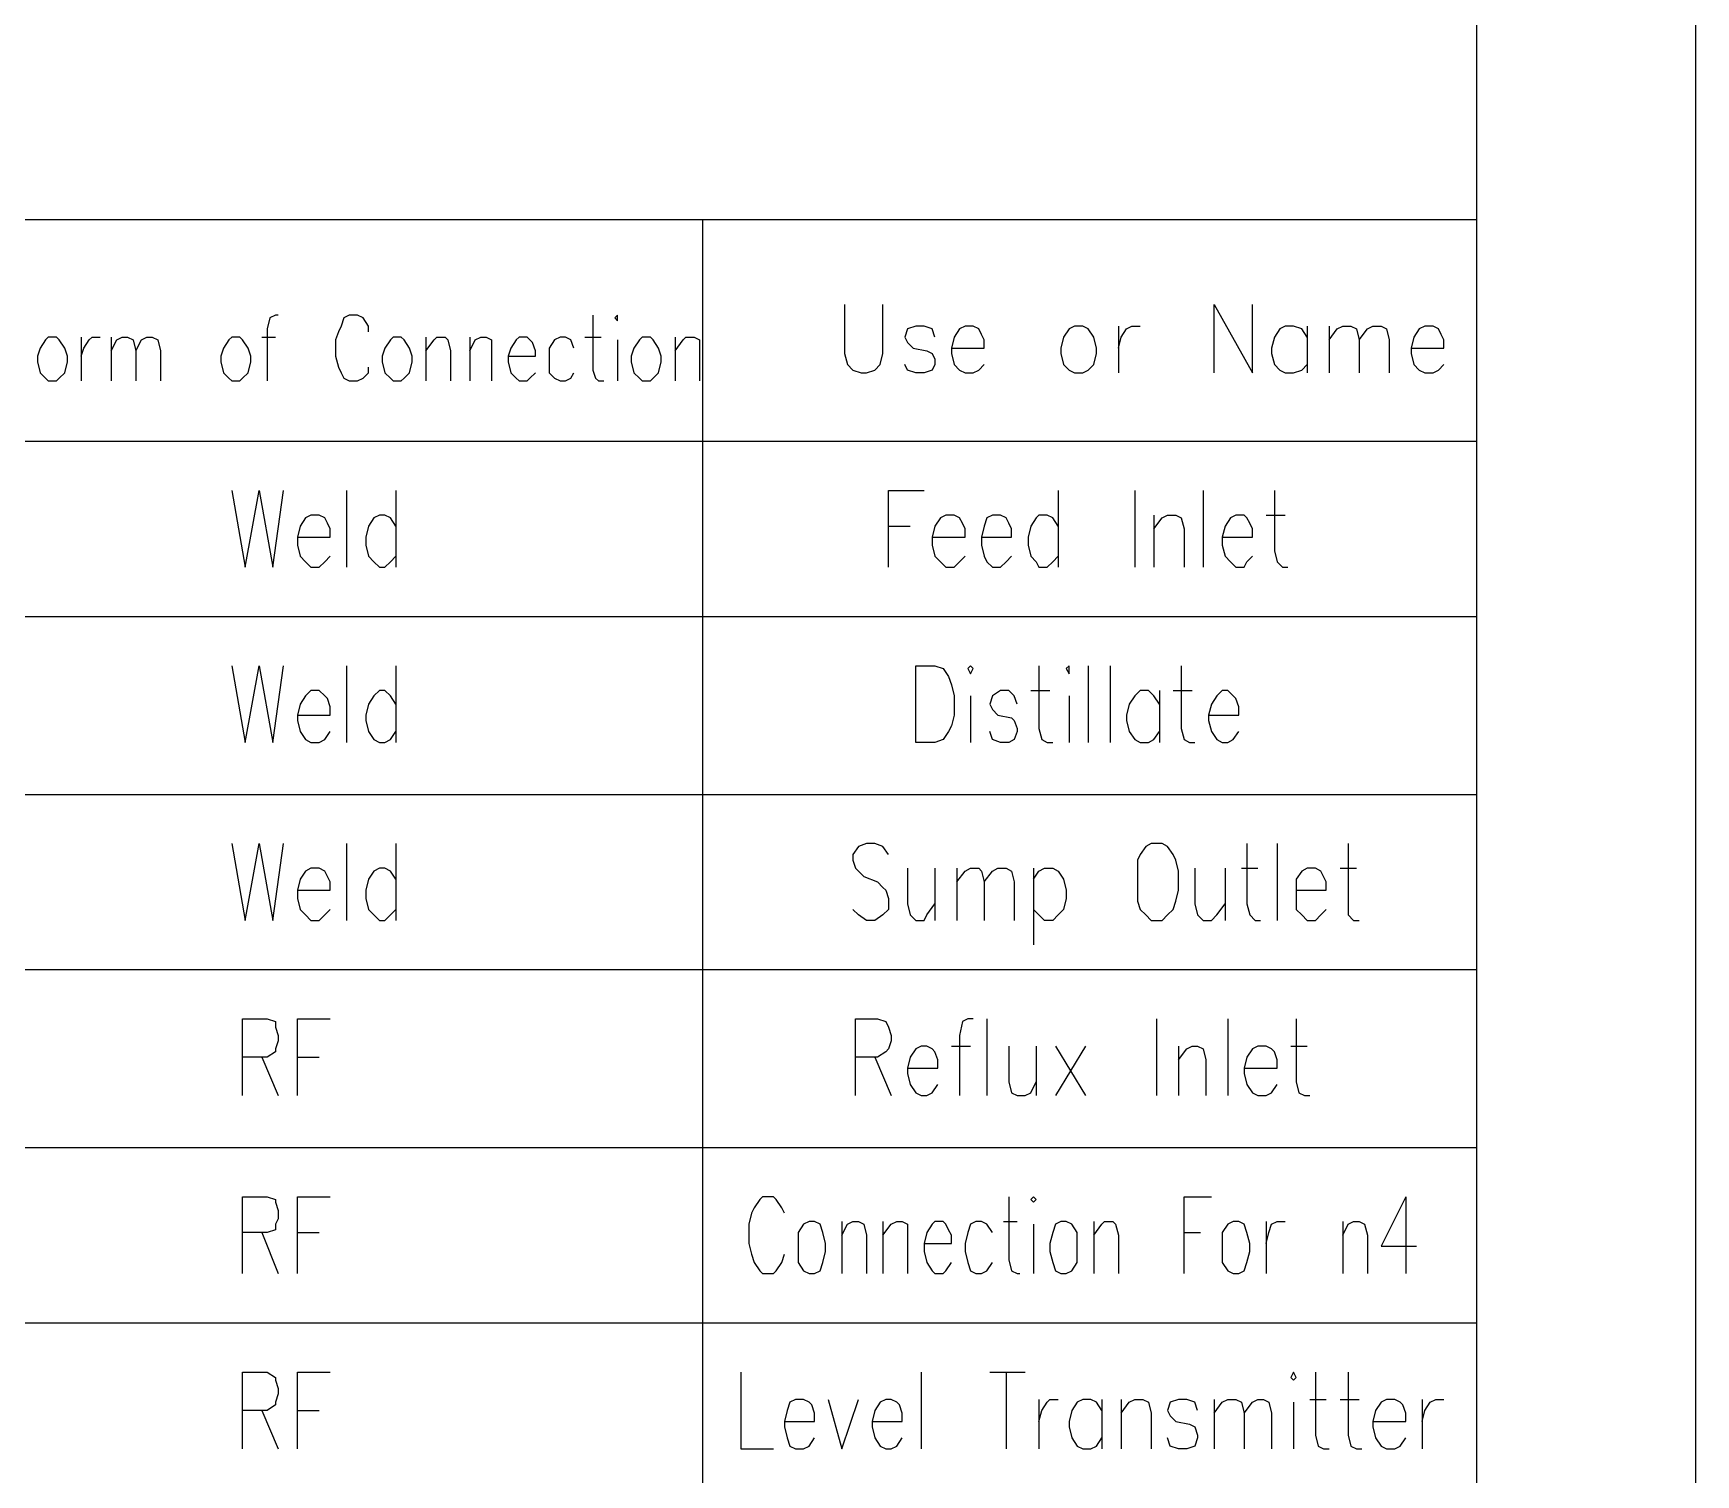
# Model space of a CAD drawing. Extents: x 0.3 to 16.2, y 0.3 to 22.9.
# Drawn here: x 14.225 to 16.25, y 15.878 to 17.633 of the extents above; entities that cross this region are included whole.
import ezdxf

# ---------------------------------------------------------------- set-up
doc = ezdxf.new("R2010")
doc.units = 0
doc.header["$MEASUREMENT"] = 0
doc.linetypes.add('AUSGEZOGEN', pattern=[0])
doc.layers.get('0').update_dxf_attribs({"linetype": 'AUSGEZOGEN'})

msp = doc.modelspace()

# ---------------------------------------------------------------- linework, layer by layer
for points in [[(0.28, 0.2867), (16.25, 0.2867), (16.25, 0.2867), (16.25, 22.8967), (16.25, 22.8967), (0.28, 22.8967), (0.28, 22.8967), (0.28, 0.2867), (0.28, 0.2867)], [(0.95, 0.5533), (15.9833, 0.5533), (15.9833, 0.5533), (15.9833, 22.63), (15.9833, 22.63), (0.95, 22.63), (0.95, 22.63), (0.95, 0.5533), (0.95, 0.5533)], [(11.1433, 17.4067), (15.9833, 17.4067)], [(15.04, 17.4067), (15.04, 17.1367)], [(15.2133, 17.3033), (15.2133, 17.2433), (15.2133, 17.2433), (15.2167, 17.23), (15.2167, 17.23), (15.2233, 17.2233), (15.2233, 17.2233), (15.2333, 17.22), (15.2333, 17.22), (15.24, 17.22), (15.24, 17.22), (15.25, 17.2233), (15.25, 17.2233), (15.2567, 17.23), (15.2567, 17.23), (15.26, 17.2433), (15.26, 17.2433), (15.26, 17.3033)], [(15.6633, 17.22), (15.6633, 17.3033), (15.6633, 17.3033), (15.71, 17.22), (15.71, 17.22), (15.71, 17.3033)], [(14.5233, 17.29), (14.52, 17.29), (14.52, 17.29), (14.5133, 17.2867), (14.5133, 17.2867), (14.51, 17.2733), (14.51, 17.2733), (14.51, 17.21)], [(14.6333, 17.27), (14.6333, 17.2767), (14.6333, 17.2767), (14.6267, 17.2867), (14.6267, 17.2867), (14.62, 17.29), (14.62, 17.29), (14.61, 17.29), (14.61, 17.29), (14.6033, 17.2867), (14.6033, 17.2867), (14.6, 17.2767), (14.6, 17.2767), (14.5967, 17.27), (14.5967, 17.27), (14.5933, 17.26), (14.5933, 17.26), (14.5933, 17.24), (14.5933, 17.24), (14.5967, 17.2267), (14.5967, 17.2267), (14.6, 17.22), (14.6, 17.22), (14.6033, 17.2133), (14.6033, 17.2133), (14.61, 17.21), (14.61, 17.21), (14.62, 17.21), (14.62, 17.21), (14.6267, 17.2133), (14.6267, 17.2133), (14.6333, 17.22), (14.6333, 17.22), (14.6333, 17.2267)], [(14.9067, 17.29), (14.9067, 17.2233), (14.9067, 17.2233), (14.91, 17.2133), (14.91, 17.2133), (14.9133, 17.21), (14.9133, 17.21), (14.92, 17.21)], [(14.9333, 17.2867), (14.9367, 17.2833), (14.9367, 17.2833), (14.9367, 17.29), (14.9367, 17.29), (14.9333, 17.2867), (14.9333, 17.2867)], [(15.3233, 17.2633), (15.32, 17.2733), (15.32, 17.2733), (15.31, 17.2767), (15.31, 17.2767), (15.3, 17.2767), (15.3, 17.2767), (15.29, 17.2733), (15.29, 17.2733), (15.2867, 17.2633), (15.2867, 17.2633), (15.29, 17.2567), (15.29, 17.2567), (15.2967, 17.25), (15.2967, 17.25), (15.3133, 17.2467), (15.3133, 17.2467), (15.32, 17.2433), (15.32, 17.2433), (15.3233, 17.2367), (15.3233, 17.2367), (15.3233, 17.23), (15.3233, 17.23), (15.32, 17.2233), (15.32, 17.2233), (15.31, 17.22), (15.31, 17.22), (15.3, 17.22), (15.3, 17.22), (15.29, 17.2233), (15.29, 17.2233), (15.2867, 17.23)], [(15.3433, 17.25), (15.3833, 17.25), (15.3833, 17.25), (15.3833, 17.26), (15.3833, 17.26), (15.38, 17.2667), (15.38, 17.2667), (15.3767, 17.2733), (15.3767, 17.2733), (15.37, 17.2767), (15.37, 17.2767), (15.36, 17.2767), (15.36, 17.2767), (15.3533, 17.2733), (15.3533, 17.2733), (15.3467, 17.2633), (15.3467, 17.2633), (15.3433, 17.25), (15.3433, 17.25), (15.3433, 17.2433), (15.3433, 17.2433), (15.3467, 17.23), (15.3467, 17.23), (15.3533, 17.2233), (15.3533, 17.2233), (15.36, 17.22), (15.36, 17.22), (15.37, 17.22), (15.37, 17.22), (15.3767, 17.2233), (15.3767, 17.2233), (15.3833, 17.23)], [(15.4933, 17.2767), (15.4867, 17.2733), (15.4867, 17.2733), (15.48, 17.2633), (15.48, 17.2633), (15.4767, 17.25), (15.4767, 17.25), (15.4767, 17.2433), (15.4767, 17.2433), (15.48, 17.23), (15.48, 17.23), (15.4867, 17.2233), (15.4867, 17.2233), (15.4933, 17.22), (15.4933, 17.22), (15.5033, 17.22), (15.5033, 17.22), (15.51, 17.2233), (15.51, 17.2233), (15.5167, 17.23), (15.5167, 17.23), (15.52, 17.2433), (15.52, 17.2433), (15.52, 17.25), (15.52, 17.25), (15.5167, 17.2633), (15.5167, 17.2633), (15.51, 17.2733), (15.51, 17.2733), (15.5033, 17.2767), (15.5033, 17.2767), (15.4933, 17.2767), (15.4933, 17.2767)], [(15.5467, 17.2767), (15.5467, 17.22)], [(15.5467, 17.25), (15.55, 17.2633), (15.55, 17.2633), (15.5567, 17.2733), (15.5567, 17.2733), (15.5633, 17.2767), (15.5633, 17.2767), (15.5733, 17.2767)], [(15.7767, 17.2633), (15.77, 17.2733), (15.77, 17.2733), (15.76, 17.2767), (15.76, 17.2767), (15.75, 17.2767), (15.75, 17.2767), (15.7433, 17.2733), (15.7433, 17.2733), (15.7367, 17.2633), (15.7367, 17.2633), (15.7333, 17.25), (15.7333, 17.25), (15.7333, 17.2433), (15.7333, 17.2433), (15.7367, 17.23), (15.7367, 17.23), (15.7433, 17.2233), (15.7433, 17.2233), (15.75, 17.22), (15.75, 17.22), (15.76, 17.22), (15.76, 17.22), (15.77, 17.2233), (15.77, 17.2233), (15.7767, 17.23)], [(15.7767, 17.2767), (15.7767, 17.22)], [(15.8033, 17.2767), (15.8033, 17.22)], [(15.8033, 17.26), (15.8133, 17.2733), (15.8133, 17.2733), (15.82, 17.2767), (15.82, 17.2767), (15.83, 17.2767), (15.83, 17.2767), (15.8367, 17.2733), (15.8367, 17.2733), (15.84, 17.26), (15.84, 17.26), (15.84, 17.22)], [(15.84, 17.26), (15.85, 17.2733), (15.85, 17.2733), (15.8567, 17.2767), (15.8567, 17.2767), (15.8667, 17.2767), (15.8667, 17.2767), (15.8733, 17.2733), (15.8733, 17.2733), (15.8767, 17.26), (15.8767, 17.26), (15.8767, 17.22)], [(15.9033, 17.25), (15.9433, 17.25), (15.9433, 17.25), (15.9433, 17.26), (15.9433, 17.26), (15.94, 17.2667), (15.94, 17.2667), (15.9367, 17.2733), (15.9367, 17.2733), (15.93, 17.2767), (15.93, 17.2767), (15.92, 17.2767), (15.92, 17.2767), (15.9133, 17.2733), (15.9133, 17.2733), (15.9067, 17.2633), (15.9067, 17.2633), (15.9033, 17.25), (15.9033, 17.25), (15.9033, 17.2433), (15.9033, 17.2433), (15.9067, 17.23), (15.9067, 17.23), (15.9133, 17.2233), (15.9133, 17.2233), (15.92, 17.22), (15.92, 17.22), (15.93, 17.22), (15.93, 17.22), (15.9367, 17.2233), (15.9367, 17.2233), (15.9433, 17.23)], [(14.2433, 17.2633), (14.24, 17.26), (14.24, 17.26), (14.2333, 17.25), (14.2333, 17.25), (14.23, 17.24), (14.23, 17.24), (14.23, 17.2333), (14.23, 17.2333), (14.2333, 17.22), (14.2333, 17.22), (14.24, 17.2133), (14.24, 17.2133), (14.2433, 17.21), (14.2433, 17.21), (14.2533, 17.21), (14.2533, 17.21), (14.2567, 17.2133), (14.2567, 17.2133), (14.2633, 17.22), (14.2633, 17.22), (14.2667, 17.2333), (14.2667, 17.2333), (14.2667, 17.24), (14.2667, 17.24), (14.2633, 17.25), (14.2633, 17.25), (14.2567, 17.26), (14.2567, 17.26), (14.2533, 17.2633), (14.2533, 17.2633), (14.2433, 17.2633), (14.2433, 17.2633)], [(14.2833, 17.2633), (14.2833, 17.21)], [(14.2833, 17.24), (14.2867, 17.25), (14.2867, 17.25), (14.2933, 17.26), (14.2933, 17.26), (14.2967, 17.2633), (14.2967, 17.2633), (14.3067, 17.2633)], [(14.32, 17.2633), (14.32, 17.21)], [(14.32, 17.2467), (14.3267, 17.26), (14.3267, 17.26), (14.3333, 17.2633), (14.3333, 17.2633), (14.34, 17.2633), (14.34, 17.2633), (14.3467, 17.26), (14.3467, 17.26), (14.35, 17.2467), (14.35, 17.2467), (14.35, 17.21)], [(14.35, 17.2467), (14.3567, 17.26), (14.3567, 17.26), (14.3633, 17.2633), (14.3633, 17.2633), (14.37, 17.2633), (14.37, 17.2633), (14.3767, 17.26), (14.3767, 17.26), (14.38, 17.2467), (14.38, 17.2467), (14.38, 17.21)], [(14.4667, 17.2633), (14.4633, 17.26), (14.4633, 17.26), (14.4567, 17.25), (14.4567, 17.25), (14.4533, 17.24), (14.4533, 17.24), (14.4533, 17.2333), (14.4533, 17.2333), (14.4567, 17.22), (14.4567, 17.22), (14.4633, 17.2133), (14.4633, 17.2133), (14.4667, 17.21), (14.4667, 17.21), (14.4767, 17.21), (14.4767, 17.21), (14.48, 17.2133), (14.48, 17.2133), (14.4867, 17.22), (14.4867, 17.22), (14.49, 17.2333), (14.49, 17.2333), (14.49, 17.24), (14.49, 17.24), (14.4867, 17.25), (14.4867, 17.25), (14.48, 17.26), (14.48, 17.26), (14.4767, 17.2633), (14.4767, 17.2633), (14.4667, 17.2633), (14.4667, 17.2633)], [(14.5033, 17.2633), (14.52, 17.2633)], [(14.6633, 17.2633), (14.66, 17.26), (14.66, 17.26), (14.6533, 17.25), (14.6533, 17.25), (14.65, 17.24), (14.65, 17.24), (14.65, 17.2333), (14.65, 17.2333), (14.6533, 17.22), (14.6533, 17.22), (14.66, 17.2133), (14.66, 17.2133), (14.6633, 17.21), (14.6633, 17.21), (14.6733, 17.21), (14.6733, 17.21), (14.6767, 17.2133), (14.6767, 17.2133), (14.6833, 17.22), (14.6833, 17.22), (14.6867, 17.2333), (14.6867, 17.2333), (14.6867, 17.24), (14.6867, 17.24), (14.6833, 17.25), (14.6833, 17.25), (14.6767, 17.26), (14.6767, 17.26), (14.6733, 17.2633), (14.6733, 17.2633), (14.6633, 17.2633), (14.6633, 17.2633)], [(14.7033, 17.2633), (14.7033, 17.21)], [(14.7033, 17.2467), (14.7133, 17.26), (14.7133, 17.26), (14.7167, 17.2633), (14.7167, 17.2633), (14.7267, 17.2633), (14.7267, 17.2633), (14.73, 17.26), (14.73, 17.26), (14.7333, 17.2467), (14.7333, 17.2467), (14.7333, 17.21)], [(14.7567, 17.2633), (14.7567, 17.21)], [(14.7567, 17.2467), (14.7633, 17.26), (14.7633, 17.26), (14.77, 17.2633), (14.77, 17.2633), (14.7767, 17.2633), (14.7767, 17.2633), (14.7833, 17.26), (14.7833, 17.26), (14.7833, 17.21)], [(14.8033, 17.24), (14.8367, 17.24), (14.8367, 17.24), (14.8367, 17.2467), (14.8367, 17.2467), (14.8333, 17.2567), (14.8333, 17.2567), (14.83, 17.26), (14.83, 17.26), (14.8267, 17.2633), (14.8267, 17.2633), (14.8167, 17.2633), (14.8167, 17.2633), (14.8133, 17.26), (14.8133, 17.26), (14.8067, 17.25), (14.8067, 17.25), (14.8033, 17.24), (14.8033, 17.24), (14.8033, 17.2333), (14.8033, 17.2333), (14.8067, 17.22), (14.8067, 17.22), (14.8133, 17.2133), (14.8133, 17.2133), (14.8167, 17.21), (14.8167, 17.21), (14.8267, 17.21), (14.8267, 17.21), (14.83, 17.2133), (14.83, 17.2133), (14.8367, 17.22)], [(14.8833, 17.25), (14.88, 17.26), (14.88, 17.26), (14.8733, 17.2633), (14.8733, 17.2633), (14.8667, 17.2633), (14.8667, 17.2633), (14.86, 17.26), (14.86, 17.26), (14.8533, 17.25), (14.8533, 17.25), (14.8533, 17.22), (14.8533, 17.22), (14.86, 17.2133), (14.86, 17.2133), (14.8667, 17.21), (14.8667, 17.21), (14.8733, 17.21), (14.8733, 17.21), (14.88, 17.2133), (14.88, 17.2133), (14.8833, 17.22)], [(14.8967, 17.2633), (14.9167, 17.2633)], [(14.9367, 17.26), (14.9367, 17.21)], [(14.9667, 17.2633), (14.9633, 17.26), (14.9633, 17.26), (14.9567, 17.25), (14.9567, 17.25), (14.9533, 17.24), (14.9533, 17.24), (14.9533, 17.2333), (14.9533, 17.2333), (14.9567, 17.22), (14.9567, 17.22), (14.9633, 17.2133), (14.9633, 17.2133), (14.9667, 17.21), (14.9667, 17.21), (14.9767, 17.21), (14.9767, 17.21), (14.98, 17.2133), (14.98, 17.2133), (14.9867, 17.22), (14.9867, 17.22), (14.99, 17.2333), (14.99, 17.2333), (14.99, 17.24), (14.99, 17.24), (14.9867, 17.25), (14.9867, 17.25), (14.98, 17.26), (14.98, 17.26), (14.9767, 17.2633), (14.9767, 17.2633), (14.9667, 17.2633), (14.9667, 17.2633)], [(15.0067, 17.2633), (15.0067, 17.21)], [(15.0067, 17.2467), (15.0167, 17.26), (15.0167, 17.26), (15.02, 17.2633), (15.02, 17.2633), (15.03, 17.2633), (15.03, 17.2633), (15.0367, 17.26), (15.0367, 17.26), (15.0367, 17.21)], [(11.1433, 17.1367), (15.9833, 17.1367)], [(15.04, 17.1367), (15.04, 15.2033)], [(14.4667, 17.0767), (14.4833, 16.9833), (14.4833, 16.9833), (14.5, 17.0767), (14.5, 17.0767), (14.5167, 16.9833), (14.5167, 16.9833), (14.53, 17.0767)], [(14.6067, 17.0767), (14.6067, 16.9833)], [(14.6667, 17.0767), (14.6667, 16.9833)], [(15.2667, 16.9833), (15.2667, 17.0767), (15.2667, 17.0767), (15.31, 17.0767)], [(15.4733, 17.0767), (15.4733, 16.9833)], [(15.5667, 17.0767), (15.5667, 16.9833)], [(15.65, 17.0767), (15.65, 16.9833)], [(15.7367, 17.0767), (15.7367, 17.0033), (15.7367, 17.0033), (15.74, 16.99), (15.74, 16.99), (15.7467, 16.9833), (15.7467, 16.9833), (15.7533, 16.9833)], [(14.5467, 17.02), (14.5867, 17.02), (14.5867, 17.02), (14.5867, 17.03), (14.5867, 17.03), (14.5833, 17.0367), (14.5833, 17.0367), (14.58, 17.0433), (14.58, 17.0433), (14.5733, 17.0467), (14.5733, 17.0467), (14.5633, 17.0467), (14.5633, 17.0467), (14.5567, 17.0433), (14.5567, 17.0433), (14.55, 17.0333), (14.55, 17.0333), (14.5467, 17.02), (14.5467, 17.02), (14.5467, 17.01), (14.5467, 17.01), (14.55, 16.9967), (14.55, 16.9967), (14.5567, 16.99), (14.5567, 16.99), (14.5633, 16.9833), (14.5633, 16.9833), (14.5733, 16.9833), (14.5733, 16.9833), (14.58, 16.99), (14.58, 16.99), (14.5867, 16.9967)], [(14.6667, 17.0333), (14.66, 17.0433), (14.66, 17.0433), (14.6533, 17.0467), (14.6533, 17.0467), (14.6467, 17.0467), (14.6467, 17.0467), (14.64, 17.0433), (14.64, 17.0433), (14.6333, 17.0333), (14.6333, 17.0333), (14.63, 17.02), (14.63, 17.02), (14.63, 17.01), (14.63, 17.01), (14.6333, 16.9967), (14.6333, 16.9967), (14.64, 16.99), (14.64, 16.99), (14.6467, 16.9833), (14.6467, 16.9833), (14.6533, 16.9833), (14.6533, 16.9833), (14.66, 16.99), (14.66, 16.99), (14.6667, 16.9967)], [(15.2667, 17.0333), (15.2933, 17.0333)], [(15.32, 17.02), (15.36, 17.02), (15.36, 17.02), (15.36, 17.03), (15.36, 17.03), (15.3567, 17.0367), (15.3567, 17.0367), (15.3533, 17.0433), (15.3533, 17.0433), (15.3467, 17.0467), (15.3467, 17.0467), (15.3367, 17.0467), (15.3367, 17.0467), (15.33, 17.0433), (15.33, 17.0433), (15.3233, 17.0333), (15.3233, 17.0333), (15.32, 17.02), (15.32, 17.02), (15.32, 17.01), (15.32, 17.01), (15.3233, 16.9967), (15.3233, 16.9967), (15.33, 16.99), (15.33, 16.99), (15.3367, 16.9833), (15.3367, 16.9833), (15.3467, 16.9833), (15.3467, 16.9833), (15.3533, 16.99), (15.3533, 16.99), (15.36, 16.9967)], [(15.38, 17.02), (15.4167, 17.02), (15.4167, 17.02), (15.4167, 17.03), (15.4167, 17.03), (15.4133, 17.0367), (15.4133, 17.0367), (15.41, 17.0433), (15.41, 17.0433), (15.4033, 17.0467), (15.4033, 17.0467), (15.3933, 17.0467), (15.3933, 17.0467), (15.3867, 17.0433), (15.3867, 17.0433), (15.3833, 17.0333), (15.3833, 17.0333), (15.38, 17.02), (15.38, 17.02), (15.38, 17.01), (15.38, 17.01), (15.3833, 16.9967), (15.3833, 16.9967), (15.3867, 16.99), (15.3867, 16.99), (15.3933, 16.9833), (15.3933, 16.9833), (15.4033, 16.9833), (15.4033, 16.9833), (15.41, 16.99), (15.41, 16.99), (15.4167, 16.9967)], [(15.4733, 17.0333), (15.4667, 17.0433), (15.4667, 17.0433), (15.46, 17.0467), (15.46, 17.0467), (15.45, 17.0467), (15.45, 17.0467), (15.4467, 17.0433), (15.4467, 17.0433), (15.44, 17.0333), (15.44, 17.0333), (15.4367, 17.02), (15.4367, 17.02), (15.4367, 17.01), (15.4367, 17.01), (15.44, 16.9967), (15.44, 16.9967), (15.4467, 16.99), (15.4467, 16.99), (15.45, 16.9833), (15.45, 16.9833), (15.46, 16.9833), (15.46, 16.9833), (15.4667, 16.99), (15.4667, 16.99), (15.4733, 16.9967)], [(15.59, 17.0467), (15.59, 16.9833)], [(15.59, 17.03), (15.6, 17.0433), (15.6, 17.0433), (15.6067, 17.0467), (15.6067, 17.0467), (15.6167, 17.0467), (15.6167, 17.0467), (15.6233, 17.0433), (15.6233, 17.0433), (15.6267, 17.03), (15.6267, 17.03), (15.6267, 16.9833)], [(15.6733, 17.02), (15.71, 17.02), (15.71, 17.02), (15.71, 17.03), (15.71, 17.03), (15.7067, 17.0367), (15.7067, 17.0367), (15.7033, 17.0433), (15.7033, 17.0433), (15.7, 17.0467), (15.7, 17.0467), (15.69, 17.0467), (15.69, 17.0467), (15.6833, 17.0433), (15.6833, 17.0433), (15.6767, 17.0333), (15.6767, 17.0333), (15.6733, 17.02), (15.6733, 17.02), (15.6733, 17.01), (15.6733, 17.01), (15.6767, 16.9967), (15.6767, 16.9967), (15.6833, 16.99), (15.6833, 16.99), (15.69, 16.9833), (15.69, 16.9833), (15.7, 16.9833), (15.7, 16.9833), (15.7033, 16.99), (15.7033, 16.99), (15.71, 16.9967)], [(15.7267, 17.0467), (15.75, 17.0467)], [(11.1433, 16.9233), (15.9833, 16.9233)], [(14.4667, 16.8633), (14.4833, 16.77), (14.4833, 16.77), (14.5, 16.8633), (14.5, 16.8633), (14.5167, 16.77), (14.5167, 16.77), (14.53, 16.8633)], [(14.6067, 16.8633), (14.6067, 16.77)], [(14.6667, 16.8633), (14.6667, 16.77)], [(15.3, 16.77), (15.3, 16.8633), (15.3, 16.8633), (15.3233, 16.8633), (15.3233, 16.8633), (15.3333, 16.86), (15.3333, 16.86), (15.34, 16.85), (15.34, 16.85), (15.3433, 16.84), (15.3433, 16.84), (15.3467, 16.8267), (15.3467, 16.8267), (15.3467, 16.8033), (15.3467, 16.8033), (15.3433, 16.79), (15.3433, 16.79), (15.34, 16.7833), (15.34, 16.7833), (15.3333, 16.7733), (15.3333, 16.7733), (15.3233, 16.77), (15.3233, 16.77), (15.3, 16.77), (15.3, 16.77)], [(15.3633, 16.86), (15.3667, 16.8533), (15.3667, 16.8533), (15.37, 16.86), (15.37, 16.86), (15.3667, 16.8633), (15.3667, 16.8633), (15.3633, 16.86), (15.3633, 16.86)], [(15.45, 16.8633), (15.45, 16.7867), (15.45, 16.7867), (15.4533, 16.7733), (15.4533, 16.7733), (15.46, 16.77), (15.46, 16.77), (15.4667, 16.77)], [(15.4833, 16.86), (15.4867, 16.8533), (15.4867, 16.8533), (15.4867, 16.8633), (15.4867, 16.8633), (15.4833, 16.86), (15.4833, 16.86)], [(15.51, 16.8633), (15.51, 16.77)], [(15.5367, 16.8633), (15.5367, 16.77)], [(15.6233, 16.8633), (15.6233, 16.7867), (15.6233, 16.7867), (15.6267, 16.7733), (15.6267, 16.7733), (15.6333, 16.77), (15.6333, 16.77), (15.64, 16.77)], [(14.5467, 16.8033), (14.5867, 16.8033), (14.5867, 16.8033), (14.5867, 16.8133), (14.5867, 16.8133), (14.5833, 16.8233), (14.5833, 16.8233), (14.58, 16.8267), (14.58, 16.8267), (14.5733, 16.8333), (14.5733, 16.8333), (14.5633, 16.8333), (14.5633, 16.8333), (14.5567, 16.8267), (14.5567, 16.8267), (14.55, 16.8167), (14.55, 16.8167), (14.5467, 16.8033), (14.5467, 16.8033), (14.5467, 16.7967), (14.5467, 16.7967), (14.55, 16.7833), (14.55, 16.7833), (14.5567, 16.7733), (14.5567, 16.7733), (14.5633, 16.77), (14.5633, 16.77), (14.5733, 16.77), (14.5733, 16.77), (14.58, 16.7733), (14.58, 16.7733), (14.5867, 16.7833)], [(14.6667, 16.8167), (14.66, 16.8267), (14.66, 16.8267), (14.6533, 16.8333), (14.6533, 16.8333), (14.6467, 16.8333), (14.6467, 16.8333), (14.64, 16.8267), (14.64, 16.8267), (14.6333, 16.8167), (14.6333, 16.8167), (14.63, 16.8033), (14.63, 16.8033), (14.63, 16.7967), (14.63, 16.7967), (14.6333, 16.7833), (14.6333, 16.7833), (14.64, 16.7733), (14.64, 16.7733), (14.6467, 16.77), (14.6467, 16.77), (14.6533, 16.77), (14.6533, 16.77), (14.66, 16.7733), (14.66, 16.7733), (14.6667, 16.7833)], [(15.4233, 16.8167), (15.42, 16.8267), (15.42, 16.8267), (15.4133, 16.8333), (15.4133, 16.8333), (15.4033, 16.8333), (15.4033, 16.8333), (15.3933, 16.8267), (15.3933, 16.8267), (15.39, 16.8167), (15.39, 16.8167), (15.3933, 16.81), (15.3933, 16.81), (15.4, 16.8033), (15.4, 16.8033), (15.4167, 16.8), (15.4167, 16.8), (15.42, 16.7967), (15.42, 16.7967), (15.4233, 16.7867), (15.4233, 16.7867), (15.4233, 16.7833), (15.4233, 16.7833), (15.42, 16.7733), (15.42, 16.7733), (15.4133, 16.77), (15.4133, 16.77), (15.4033, 16.77), (15.4033, 16.77), (15.3933, 16.7733), (15.3933, 16.7733), (15.39, 16.7833)], [(15.44, 16.8333), (15.4633, 16.8333)], [(15.5967, 16.8167), (15.59, 16.8267), (15.59, 16.8267), (15.5833, 16.8333), (15.5833, 16.8333), (15.5733, 16.8333), (15.5733, 16.8333), (15.5667, 16.8267), (15.5667, 16.8267), (15.56, 16.8167), (15.56, 16.8167), (15.5567, 16.8033), (15.5567, 16.8033), (15.5567, 16.7967), (15.5567, 16.7967), (15.56, 16.7833), (15.56, 16.7833), (15.5667, 16.7733), (15.5667, 16.7733), (15.5733, 16.77), (15.5733, 16.77), (15.5833, 16.77), (15.5833, 16.77), (15.59, 16.7733), (15.59, 16.7733), (15.5967, 16.7833)], [(15.5967, 16.8333), (15.5967, 16.77)], [(15.6133, 16.8333), (15.6367, 16.8333)], [(15.6567, 16.8033), (15.6933, 16.8033), (15.6933, 16.8033), (15.6933, 16.8133), (15.6933, 16.8133), (15.69, 16.8233), (15.69, 16.8233), (15.6867, 16.8267), (15.6867, 16.8267), (15.68, 16.8333), (15.68, 16.8333), (15.6733, 16.8333), (15.6733, 16.8333), (15.6667, 16.8267), (15.6667, 16.8267), (15.66, 16.8167), (15.66, 16.8167), (15.6567, 16.8033), (15.6567, 16.8033), (15.6567, 16.7967), (15.6567, 16.7967), (15.66, 16.7833), (15.66, 16.7833), (15.6667, 16.7733), (15.6667, 16.7733), (15.6733, 16.77), (15.6733, 16.77), (15.68, 16.77), (15.68, 16.77), (15.6867, 16.7733), (15.6867, 16.7733), (15.6933, 16.7833)], [(15.3667, 16.8267), (15.3667, 16.77)], [(15.4867, 16.8267), (15.4867, 16.77)], [(11.1433, 16.7067), (15.9833, 16.7067)], [(14.4667, 16.6467), (14.4833, 16.5533), (14.4833, 16.5533), (14.5, 16.6467), (14.5, 16.6467), (14.5167, 16.5533), (14.5167, 16.5533), (14.53, 16.6467)], [(14.6067, 16.6467), (14.6067, 16.5533)], [(14.6667, 16.6467), (14.6667, 16.5533)], [(15.2667, 16.6333), (15.26, 16.6433), (15.26, 16.6433), (15.25, 16.6467), (15.25, 16.6467), (15.24, 16.6467), (15.24, 16.6467), (15.23, 16.6433), (15.23, 16.6433), (15.2233, 16.6333), (15.2233, 16.6333), (15.2233, 16.6267), (15.2233, 16.6267), (15.2267, 16.6167), (15.2267, 16.6167), (15.23, 16.6133), (15.23, 16.6133), (15.2367, 16.6067), (15.2367, 16.6067), (15.2533, 16.6), (15.2533, 16.6), (15.26, 16.5933), (15.26, 16.5933), (15.2633, 16.59), (15.2633, 16.59), (15.2667, 16.58), (15.2667, 16.58), (15.2667, 16.5667), (15.2667, 16.5667), (15.26, 16.56), (15.26, 16.56), (15.25, 16.5533), (15.25, 16.5533), (15.24, 16.5533), (15.24, 16.5533), (15.23, 16.56), (15.23, 16.56), (15.2233, 16.5667)], [(15.5867, 16.6467), (15.58, 16.6433), (15.58, 16.6433), (15.5733, 16.6333), (15.5733, 16.6333), (15.57, 16.6267), (15.57, 16.6267), (15.57, 16.5767), (15.57, 16.5767), (15.5733, 16.5667), (15.5733, 16.5667), (15.58, 16.56), (15.58, 16.56), (15.5867, 16.5533), (15.5867, 16.5533), (15.6, 16.5533), (15.6, 16.5533), (15.6067, 16.56), (15.6067, 16.56), (15.6133, 16.5667), (15.6133, 16.5667), (15.6167, 16.5767), (15.6167, 16.5767), (15.62, 16.59), (15.62, 16.59), (15.62, 16.6133), (15.62, 16.6133), (15.6167, 16.6267), (15.6167, 16.6267), (15.6133, 16.6333), (15.6133, 16.6333), (15.6067, 16.6433), (15.6067, 16.6433), (15.6, 16.6467), (15.6, 16.6467), (15.5867, 16.6467), (15.5867, 16.6467)], [(15.7033, 16.6467), (15.7033, 16.5733), (15.7033, 16.5733), (15.7067, 16.56), (15.7067, 16.56), (15.7133, 16.5533), (15.7133, 16.5533), (15.72, 16.5533)], [(15.74, 16.6467), (15.74, 16.5533)], [(15.8267, 16.6467), (15.8267, 16.56), (15.8267, 16.56), (15.8333, 16.5533), (15.8333, 16.5533), (15.84, 16.5533)], [(14.5467, 16.59), (14.5867, 16.59), (14.5867, 16.59), (14.5867, 16.6), (14.5867, 16.6), (14.5833, 16.6067), (14.5833, 16.6067), (14.58, 16.6133), (14.58, 16.6133), (14.5733, 16.6167), (14.5733, 16.6167), (14.5633, 16.6167), (14.5633, 16.6167), (14.5567, 16.6133), (14.5567, 16.6133), (14.55, 16.6033), (14.55, 16.6033), (14.5467, 16.59), (14.5467, 16.59), (14.5467, 16.58), (14.5467, 16.58), (14.55, 16.5667), (14.55, 16.5667), (14.5567, 16.56), (14.5567, 16.56), (14.5633, 16.5533), (14.5633, 16.5533), (14.5733, 16.5533), (14.5733, 16.5533), (14.58, 16.56), (14.58, 16.56), (14.5867, 16.5667)], [(14.6667, 16.6033), (14.66, 16.6133), (14.66, 16.6133), (14.6533, 16.6167), (14.6533, 16.6167), (14.6467, 16.6167), (14.6467, 16.6167), (14.64, 16.6133), (14.64, 16.6133), (14.6333, 16.6033), (14.6333, 16.6033), (14.63, 16.59), (14.63, 16.59), (14.63, 16.58), (14.63, 16.58), (14.6333, 16.5667), (14.6333, 16.5667), (14.64, 16.56), (14.64, 16.56), (14.6467, 16.5533), (14.6467, 16.5533), (14.6533, 16.5533), (14.6533, 16.5533), (14.66, 16.56), (14.66, 16.56), (14.6667, 16.5667)], [(15.29, 16.6167), (15.29, 16.5733), (15.29, 16.5733), (15.2933, 16.56), (15.2933, 16.56), (15.3, 16.5533), (15.3, 16.5533), (15.31, 16.5533), (15.31, 16.5533), (15.3133, 16.56), (15.3133, 16.56), (15.3233, 16.5733)], [(15.3233, 16.6167), (15.3233, 16.5533)], [(15.35, 16.6167), (15.35, 16.5533)], [(15.35, 16.6), (15.36, 16.6133), (15.36, 16.6133), (15.3667, 16.6167), (15.3667, 16.6167), (15.3767, 16.6167), (15.3767, 16.6167), (15.38, 16.6133), (15.38, 16.6133), (15.3833, 16.6), (15.3833, 16.6), (15.3833, 16.5533)], [(15.3833, 16.6), (15.3933, 16.6133), (15.3933, 16.6133), (15.4, 16.6167), (15.4, 16.6167), (15.41, 16.6167), (15.41, 16.6167), (15.4167, 16.6133), (15.4167, 16.6133), (15.42, 16.6), (15.42, 16.6), (15.42, 16.5533)], [(15.4433, 16.6167), (15.4433, 16.5233)], [(15.4433, 16.6033), (15.45, 16.6133), (15.45, 16.6133), (15.4567, 16.6167), (15.4567, 16.6167), (15.4667, 16.6167), (15.4667, 16.6167), (15.4733, 16.6133), (15.4733, 16.6133), (15.48, 16.6033), (15.48, 16.6033), (15.4833, 16.59), (15.4833, 16.59), (15.4833, 16.58), (15.4833, 16.58), (15.48, 16.5667), (15.48, 16.5667), (15.4733, 16.56), (15.4733, 16.56), (15.4667, 16.5533), (15.4667, 16.5533), (15.4567, 16.5533), (15.4567, 16.5533), (15.45, 16.56), (15.45, 16.56), (15.4433, 16.5667)], [(15.64, 16.6167), (15.64, 16.5733), (15.64, 16.5733), (15.6433, 16.56), (15.6433, 16.56), (15.65, 16.5533), (15.65, 16.5533), (15.66, 16.5533), (15.66, 16.5533), (15.6667, 16.56), (15.6667, 16.56), (15.6767, 16.5733)], [(15.6767, 16.6167), (15.6767, 16.5533)], [(15.6967, 16.6167), (15.7167, 16.6167)], [(15.7633, 16.59), (15.8, 16.59), (15.8, 16.59), (15.8, 16.6), (15.8, 16.6), (15.7967, 16.6067), (15.7967, 16.6067), (15.7933, 16.6133), (15.7933, 16.6133), (15.7867, 16.6167), (15.7867, 16.6167), (15.7767, 16.6167), (15.7767, 16.6167), (15.77, 16.6133), (15.77, 16.6133), (15.7633, 16.6033), (15.7633, 16.6033), (15.7633, 16.5667), (15.7633, 16.5667), (15.77, 16.56), (15.77, 16.56), (15.7767, 16.5533), (15.7767, 16.5533), (15.7867, 16.5533), (15.7867, 16.5533), (15.7933, 16.56), (15.7933, 16.56), (15.8, 16.5667)], [(15.8167, 16.6167), (15.8367, 16.6167)], [(11.1433, 16.4933), (15.9833, 16.4933)], [(14.48, 16.34), (14.48, 16.4333), (14.48, 16.4333), (14.51, 16.4333), (14.51, 16.4333), (14.52, 16.43), (14.52, 16.43), (14.52, 16.4233), (14.52, 16.4233), (14.5233, 16.4133), (14.5233, 16.4133), (14.5233, 16.4067), (14.5233, 16.4067), (14.52, 16.3967), (14.52, 16.3967), (14.52, 16.3933), (14.52, 16.3933), (14.51, 16.3867), (14.51, 16.3867), (14.48, 16.3867)], [(14.5467, 16.34), (14.5467, 16.4333), (14.5467, 16.4333), (14.5867, 16.4333)], [(15.2267, 16.34), (15.2267, 16.4333), (15.2267, 16.4333), (15.2533, 16.4333), (15.2533, 16.4333), (15.2633, 16.43), (15.2633, 16.43), (15.2667, 16.4233), (15.2667, 16.4233), (15.27, 16.4133), (15.27, 16.4133), (15.27, 16.4067), (15.27, 16.4067), (15.2667, 16.3967), (15.2667, 16.3967), (15.2633, 16.3933), (15.2633, 16.3933), (15.2533, 16.3867), (15.2533, 16.3867), (15.2267, 16.3867)], [(15.37, 16.4333), (15.3633, 16.4333), (15.3633, 16.4333), (15.3567, 16.43), (15.3567, 16.43), (15.3533, 16.4133), (15.3533, 16.4133), (15.3533, 16.34)], [(15.3867, 16.4333), (15.3867, 16.34)], [(15.5933, 16.4333), (15.5933, 16.34)], [(15.68, 16.4333), (15.68, 16.34)], [(15.7633, 16.4333), (15.7633, 16.3567), (15.7633, 16.3567), (15.7667, 16.3433), (15.7667, 16.3433), (15.7733, 16.34), (15.7733, 16.34), (15.78, 16.34)], [(14.5033, 16.3867), (14.5233, 16.34)], [(14.5467, 16.3867), (14.5733, 16.3867)], [(15.25, 16.3867), (15.27, 16.34)], [(15.29, 16.3733), (15.3267, 16.3733), (15.3267, 16.3733), (15.3267, 16.3833), (15.3267, 16.3833), (15.3233, 16.3933), (15.3233, 16.3933), (15.32, 16.3967), (15.32, 16.3967), (15.3133, 16.4), (15.3133, 16.4), (15.3067, 16.4), (15.3067, 16.4), (15.3, 16.3967), (15.3, 16.3967), (15.2933, 16.3867), (15.2933, 16.3867), (15.29, 16.3733), (15.29, 16.3733), (15.29, 16.3667), (15.29, 16.3667), (15.2933, 16.3533), (15.2933, 16.3533), (15.3, 16.3433), (15.3, 16.3433), (15.3067, 16.34), (15.3067, 16.34), (15.3133, 16.34), (15.3133, 16.34), (15.32, 16.3433), (15.32, 16.3433), (15.3267, 16.3533)], [(15.3433, 16.4), (15.3667, 16.4)], [(15.4133, 16.4), (15.4133, 16.3567), (15.4133, 16.3567), (15.4167, 16.3433), (15.4167, 16.3433), (15.4233, 16.34), (15.4233, 16.34), (15.4333, 16.34), (15.4333, 16.34), (15.44, 16.3433), (15.44, 16.3433), (15.4467, 16.3567)], [(15.4467, 16.4), (15.4467, 16.34)], [(15.47, 16.4), (15.5067, 16.34)], [(15.5067, 16.4), (15.47, 16.34)], [(15.62, 16.4), (15.62, 16.34)], [(15.62, 16.3833), (15.63, 16.3967), (15.63, 16.3967), (15.6367, 16.4), (15.6367, 16.4), (15.6433, 16.4), (15.6433, 16.4), (15.65, 16.3967), (15.65, 16.3967), (15.6533, 16.3833), (15.6533, 16.3833), (15.6533, 16.34)], [(15.7, 16.3733), (15.74, 16.3733), (15.74, 16.3733), (15.74, 16.3833), (15.74, 16.3833), (15.7367, 16.3933), (15.7367, 16.3933), (15.7333, 16.3967), (15.7333, 16.3967), (15.7267, 16.4), (15.7267, 16.4), (15.7167, 16.4), (15.7167, 16.4), (15.71, 16.3967), (15.71, 16.3967), (15.7033, 16.3867), (15.7033, 16.3867), (15.7, 16.3733), (15.7, 16.3733), (15.7, 16.3667), (15.7, 16.3667), (15.7033, 16.3533), (15.7033, 16.3533), (15.71, 16.3433), (15.71, 16.3433), (15.7167, 16.34), (15.7167, 16.34), (15.7267, 16.34), (15.7267, 16.34), (15.7333, 16.3433), (15.7333, 16.3433), (15.74, 16.3533)], [(15.7567, 16.4), (15.7767, 16.4)], [(11.1433, 16.2767), (15.9833, 16.2767)], [(14.48, 16.1233), (14.48, 16.2167), (14.48, 16.2167), (14.51, 16.2167), (14.51, 16.2167), (14.52, 16.2133), (14.52, 16.2133), (14.52, 16.21), (14.52, 16.21), (14.5233, 16.2), (14.5233, 16.2), (14.5233, 16.19), (14.5233, 16.19), (14.52, 16.1833), (14.52, 16.1833), (14.52, 16.1767), (14.52, 16.1767), (14.51, 16.1733), (14.51, 16.1733), (14.48, 16.1733)], [(14.5467, 16.1233), (14.5467, 16.2167), (14.5467, 16.2167), (14.5867, 16.2167)], [(15.14, 16.1967), (15.1367, 16.2033), (15.1367, 16.2033), (15.13, 16.2133), (15.13, 16.2133), (15.1267, 16.2167), (15.1267, 16.2167), (15.1133, 16.2167), (15.1133, 16.2167), (15.11, 16.2133), (15.11, 16.2133), (15.1033, 16.2033), (15.1033, 16.2033), (15.1, 16.1967), (15.1, 16.1967), (15.0967, 16.1833), (15.0967, 16.1833), (15.0967, 16.16), (15.0967, 16.16), (15.1, 16.1467), (15.1, 16.1467), (15.1033, 16.1367), (15.1033, 16.1367), (15.11, 16.1267), (15.11, 16.1267), (15.1133, 16.1233), (15.1133, 16.1233), (15.1267, 16.1233), (15.1267, 16.1233), (15.13, 16.1267), (15.13, 16.1267), (15.1367, 16.1367), (15.1367, 16.1367), (15.14, 16.1467)], [(15.4133, 16.2167), (15.4133, 16.14), (15.4133, 16.14), (15.4167, 16.1267), (15.4167, 16.1267), (15.4233, 16.1233), (15.4233, 16.1233), (15.4267, 16.1233)], [(15.44, 16.2133), (15.4433, 16.21), (15.4433, 16.21), (15.4467, 16.2133), (15.4467, 16.2133), (15.4433, 16.2167), (15.4433, 16.2167), (15.44, 16.2133), (15.44, 16.2133)], [(15.6267, 16.1233), (15.6267, 16.2167), (15.6267, 16.2167), (15.66, 16.2167)], [(15.8967, 16.2167), (15.8667, 16.1567), (15.8667, 16.1567), (15.91, 16.1567)], [(15.8967, 16.2167), (15.8967, 16.1233)], [(15.17, 16.1867), (15.1633, 16.1833), (15.1633, 16.1833), (15.1567, 16.1733), (15.1567, 16.1733), (15.1567, 16.1367), (15.1567, 16.1367), (15.1633, 16.1267), (15.1633, 16.1267), (15.17, 16.1233), (15.17, 16.1233), (15.1767, 16.1233), (15.1767, 16.1233), (15.1833, 16.1267), (15.1833, 16.1267), (15.1867, 16.1367), (15.1867, 16.1367), (15.19, 16.15), (15.19, 16.15), (15.19, 16.16), (15.19, 16.16), (15.1867, 16.1733), (15.1867, 16.1733), (15.1833, 16.1833), (15.1833, 16.1833), (15.1767, 16.1867), (15.1767, 16.1867), (15.17, 16.1867), (15.17, 16.1867)], [(15.21, 16.1867), (15.21, 16.1233)], [(15.21, 16.17), (15.2167, 16.1833), (15.2167, 16.1833), (15.2233, 16.1867), (15.2233, 16.1867), (15.23, 16.1867), (15.23, 16.1867), (15.2367, 16.1833), (15.2367, 16.1833), (15.24, 16.17), (15.24, 16.17), (15.24, 16.1233)], [(15.26, 16.1867), (15.26, 16.1233)], [(15.26, 16.17), (15.27, 16.1833), (15.27, 16.1833), (15.2767, 16.1867), (15.2767, 16.1867), (15.2833, 16.1867), (15.2833, 16.1867), (15.29, 16.1833), (15.29, 16.1833), (15.29, 16.1233)], [(15.31, 16.16), (15.3433, 16.16), (15.3433, 16.16), (15.3433, 16.17), (15.3433, 16.17), (15.34, 16.1767), (15.34, 16.1767), (15.3367, 16.1833), (15.3367, 16.1833), (15.3333, 16.1867), (15.3333, 16.1867), (15.3233, 16.1867), (15.3233, 16.1867), (15.32, 16.1833), (15.32, 16.1833), (15.3133, 16.1733), (15.3133, 16.1733), (15.31, 16.16), (15.31, 16.16), (15.31, 16.15), (15.31, 16.15), (15.3133, 16.1367), (15.3133, 16.1367), (15.32, 16.1267), (15.32, 16.1267), (15.3233, 16.1233), (15.3233, 16.1233), (15.3333, 16.1233), (15.3333, 16.1233), (15.3367, 16.1267), (15.3367, 16.1267), (15.3433, 16.1367)], [(15.3933, 16.1733), (15.3867, 16.1833), (15.3867, 16.1833), (15.38, 16.1867), (15.38, 16.1867), (15.3733, 16.1867), (15.3733, 16.1867), (15.3667, 16.1833), (15.3667, 16.1833), (15.3633, 16.1733), (15.3633, 16.1733), (15.36, 16.16), (15.36, 16.16), (15.36, 16.15), (15.36, 16.15), (15.3633, 16.1367), (15.3633, 16.1367), (15.3667, 16.1267), (15.3667, 16.1267), (15.3733, 16.1233), (15.3733, 16.1233), (15.38, 16.1233), (15.38, 16.1233), (15.3867, 16.1267), (15.3867, 16.1267), (15.3933, 16.1367)], [(15.4067, 16.1867), (15.4233, 16.1867)], [(15.4433, 16.1833), (15.4433, 16.1233)], [(15.4767, 16.1867), (15.47, 16.1833), (15.47, 16.1833), (15.4667, 16.1733), (15.4667, 16.1733), (15.4633, 16.16), (15.4633, 16.16), (15.4633, 16.15), (15.4633, 16.15), (15.4667, 16.1367), (15.4667, 16.1367), (15.47, 16.1267), (15.47, 16.1267), (15.4767, 16.1233), (15.4767, 16.1233), (15.4833, 16.1233), (15.4833, 16.1233), (15.49, 16.1267), (15.49, 16.1267), (15.4967, 16.1367), (15.4967, 16.1367), (15.4967, 16.1733), (15.4967, 16.1733), (15.49, 16.1833), (15.49, 16.1833), (15.4833, 16.1867), (15.4833, 16.1867), (15.4767, 16.1867), (15.4767, 16.1867)], [(15.5167, 16.1867), (15.5167, 16.1233)], [(15.5167, 16.17), (15.5267, 16.1833), (15.5267, 16.1833), (15.53, 16.1867), (15.53, 16.1867), (15.54, 16.1867), (15.54, 16.1867), (15.5433, 16.1833), (15.5433, 16.1833), (15.5467, 16.17), (15.5467, 16.17), (15.5467, 16.1233)], [(15.6867, 16.1867), (15.68, 16.1833), (15.68, 16.1833), (15.6733, 16.1733), (15.6733, 16.1733), (15.6733, 16.1367), (15.6733, 16.1367), (15.68, 16.1267), (15.68, 16.1267), (15.6867, 16.1233), (15.6867, 16.1233), (15.6933, 16.1233), (15.6933, 16.1233), (15.7, 16.1267), (15.7, 16.1267), (15.7033, 16.1367), (15.7033, 16.1367), (15.7067, 16.15), (15.7067, 16.15), (15.7067, 16.16), (15.7067, 16.16), (15.7033, 16.1733), (15.7033, 16.1733), (15.7, 16.1833), (15.7, 16.1833), (15.6933, 16.1867), (15.6933, 16.1867), (15.6867, 16.1867), (15.6867, 16.1867)], [(15.7267, 16.1867), (15.7267, 16.1233)], [(15.7267, 16.16), (15.73, 16.1733), (15.73, 16.1733), (15.7333, 16.1833), (15.7333, 16.1833), (15.74, 16.1867), (15.74, 16.1867), (15.75, 16.1867)], [(15.82, 16.1867), (15.82, 16.1233)], [(15.82, 16.17), (15.8267, 16.1833), (15.8267, 16.1833), (15.8333, 16.1867), (15.8333, 16.1867), (15.84, 16.1867), (15.84, 16.1867), (15.8467, 16.1833), (15.8467, 16.1833), (15.85, 16.17), (15.85, 16.17), (15.85, 16.1233)], [(14.5033, 16.1733), (14.5233, 16.1233)], [(14.5467, 16.1733), (14.5733, 16.1733)], [(15.6267, 16.1733), (15.6467, 16.1733)], [(11.1433, 16.0633), (15.9833, 16.0633)], [(14.48, 15.91), (14.48, 16.0033), (14.48, 16.0033), (14.51, 16.0033), (14.51, 16.0033), (14.52, 15.9967), (14.52, 15.9967), (14.52, 15.9933), (14.52, 15.9933), (14.5233, 15.9833), (14.5233, 15.9833), (14.5233, 15.9767), (14.5233, 15.9767), (14.52, 15.9667), (14.52, 15.9667), (14.52, 15.9633), (14.52, 15.9633), (14.51, 15.9567), (14.51, 15.9567), (14.48, 15.9567)], [(14.5467, 15.91), (14.5467, 16.0033), (14.5467, 16.0033), (14.5867, 16.0033)], [(15.0867, 16.0033), (15.0867, 15.91), (15.0867, 15.91), (15.1267, 15.91)], [(15.3067, 16.0033), (15.3067, 15.91)], [(15.39, 16.0033), (15.4333, 16.0033)], [(15.41, 16.0033), (15.41, 15.91)], [(15.7567, 15.9967), (15.76, 15.9933), (15.76, 15.9933), (15.7633, 15.9967), (15.7633, 15.9967), (15.76, 16.0033), (15.76, 16.0033), (15.7567, 15.9967), (15.7567, 15.9967)], [(15.7867, 16.0033), (15.7867, 15.9267), (15.7867, 15.9267), (15.79, 15.9133), (15.79, 15.9133), (15.7967, 15.91), (15.7967, 15.91), (15.8033, 15.91)], [(15.8267, 16.0033), (15.8267, 15.9267), (15.8267, 15.9267), (15.83, 15.9133), (15.83, 15.9133), (15.8367, 15.91), (15.8367, 15.91), (15.8433, 15.91)], [(15.14, 15.9433), (15.1767, 15.9433), (15.1767, 15.9433), (15.1767, 15.9533), (15.1767, 15.9533), (15.1733, 15.9633), (15.1733, 15.9633), (15.17, 15.9667), (15.17, 15.9667), (15.1633, 15.97), (15.1633, 15.97), (15.1533, 15.97), (15.1533, 15.97), (15.1467, 15.9667), (15.1467, 15.9667), (15.1433, 15.9567), (15.1433, 15.9567), (15.14, 15.9433), (15.14, 15.9433), (15.14, 15.9367), (15.14, 15.9367), (15.1433, 15.9233), (15.1433, 15.9233), (15.1467, 15.9133), (15.1467, 15.9133), (15.1533, 15.91), (15.1533, 15.91), (15.1633, 15.91), (15.1633, 15.91), (15.17, 15.9133), (15.17, 15.9133), (15.1767, 15.9233)], [(15.1933, 15.97), (15.21, 15.91), (15.21, 15.91), (15.23, 15.97)], [(15.2467, 15.9433), (15.2833, 15.9433), (15.2833, 15.9433), (15.2833, 15.9533), (15.2833, 15.9533), (15.28, 15.9633), (15.28, 15.9633), (15.2767, 15.9667), (15.2767, 15.9667), (15.27, 15.97), (15.27, 15.97), (15.2633, 15.97), (15.2633, 15.97), (15.2567, 15.9667), (15.2567, 15.9667), (15.25, 15.9567), (15.25, 15.9567), (15.2467, 15.9433), (15.2467, 15.9433), (15.2467, 15.9367), (15.2467, 15.9367), (15.25, 15.9233), (15.25, 15.9233), (15.2567, 15.9133), (15.2567, 15.9133), (15.2633, 15.91), (15.2633, 15.91), (15.27, 15.91), (15.27, 15.91), (15.2767, 15.9133), (15.2767, 15.9133), (15.2833, 15.9233)], [(15.45, 15.97), (15.45, 15.91)], [(15.45, 15.9433), (15.4533, 15.9567), (15.4533, 15.9567), (15.46, 15.9667), (15.46, 15.9667), (15.4633, 15.97), (15.4633, 15.97), (15.4733, 15.97)], [(15.5267, 15.9567), (15.52, 15.9667), (15.52, 15.9667), (15.5133, 15.97), (15.5133, 15.97), (15.5033, 15.97), (15.5033, 15.97), (15.4967, 15.9667), (15.4967, 15.9667), (15.49, 15.9567), (15.49, 15.9567), (15.4867, 15.9433), (15.4867, 15.9433), (15.4867, 15.9367), (15.4867, 15.9367), (15.49, 15.9233), (15.49, 15.9233), (15.4967, 15.9133), (15.4967, 15.9133), (15.5033, 15.91), (15.5033, 15.91), (15.5133, 15.91), (15.5133, 15.91), (15.52, 15.9133), (15.52, 15.9133), (15.5267, 15.9233)], [(15.5267, 15.97), (15.5267, 15.91)], [(15.55, 15.97), (15.55, 15.91)], [(15.55, 15.9533), (15.56, 15.9667), (15.56, 15.9667), (15.5667, 15.97), (15.5667, 15.97), (15.5767, 15.97), (15.5767, 15.97), (15.5833, 15.9667), (15.5833, 15.9667), (15.5867, 15.9533), (15.5867, 15.9533), (15.5867, 15.91)], [(15.6433, 15.9567), (15.64, 15.9667), (15.64, 15.9667), (15.63, 15.97), (15.63, 15.97), (15.62, 15.97), (15.62, 15.97), (15.61, 15.9667), (15.61, 15.9667), (15.6067, 15.9567), (15.6067, 15.9567), (15.61, 15.95), (15.61, 15.95), (15.6167, 15.9433), (15.6167, 15.9433), (15.6333, 15.94), (15.6333, 15.94), (15.64, 15.9367), (15.64, 15.9367), (15.6433, 15.9267), (15.6433, 15.9267), (15.6433, 15.9233), (15.6433, 15.9233), (15.64, 15.9133), (15.64, 15.9133), (15.63, 15.91), (15.63, 15.91), (15.62, 15.91), (15.62, 15.91), (15.61, 15.9133), (15.61, 15.9133), (15.6067, 15.9233)], [(15.6633, 15.97), (15.6633, 15.91)], [(15.6633, 15.9533), (15.6733, 15.9667), (15.6733, 15.9667), (15.68, 15.97), (15.68, 15.97), (15.69, 15.97), (15.69, 15.97), (15.6967, 15.9667), (15.6967, 15.9667), (15.7, 15.9533), (15.7, 15.9533), (15.7, 15.91)], [(15.7, 15.9533), (15.71, 15.9667), (15.71, 15.9667), (15.7167, 15.97), (15.7167, 15.97), (15.7233, 15.97), (15.7233, 15.97), (15.73, 15.9667), (15.73, 15.9667), (15.7333, 15.9533), (15.7333, 15.9533), (15.7333, 15.91)], [(15.76, 15.9667), (15.76, 15.91)], [(15.78, 15.97), (15.8, 15.97)], [(15.8167, 15.97), (15.84, 15.97)], [(15.8567, 15.9433), (15.8967, 15.9433), (15.8967, 15.9433), (15.8967, 15.9533), (15.8967, 15.9533), (15.8933, 15.9633), (15.8933, 15.9633), (15.89, 15.9667), (15.89, 15.9667), (15.8833, 15.97), (15.8833, 15.97), (15.8733, 15.97), (15.8733, 15.97), (15.8667, 15.9667), (15.8667, 15.9667), (15.86, 15.9567), (15.86, 15.9567), (15.8567, 15.9433), (15.8567, 15.9433), (15.8567, 15.9367), (15.8567, 15.9367), (15.86, 15.9233), (15.86, 15.9233), (15.8667, 15.9133), (15.8667, 15.9133), (15.8733, 15.91), (15.8733, 15.91), (15.8833, 15.91), (15.8833, 15.91), (15.89, 15.9133), (15.89, 15.9133), (15.8967, 15.9233)], [(15.9167, 15.97), (15.9167, 15.91)], [(15.9167, 15.9433), (15.92, 15.9567), (15.92, 15.9567), (15.9267, 15.9667), (15.9267, 15.9667), (15.9333, 15.97), (15.9333, 15.97), (15.9433, 15.97)], [(14.5033, 15.9567), (14.5233, 15.91)], [(14.5467, 15.9567), (14.5733, 15.9567)]]:
    msp.add_lwpolyline(points)

doc.saveas('drawing.dxf')
